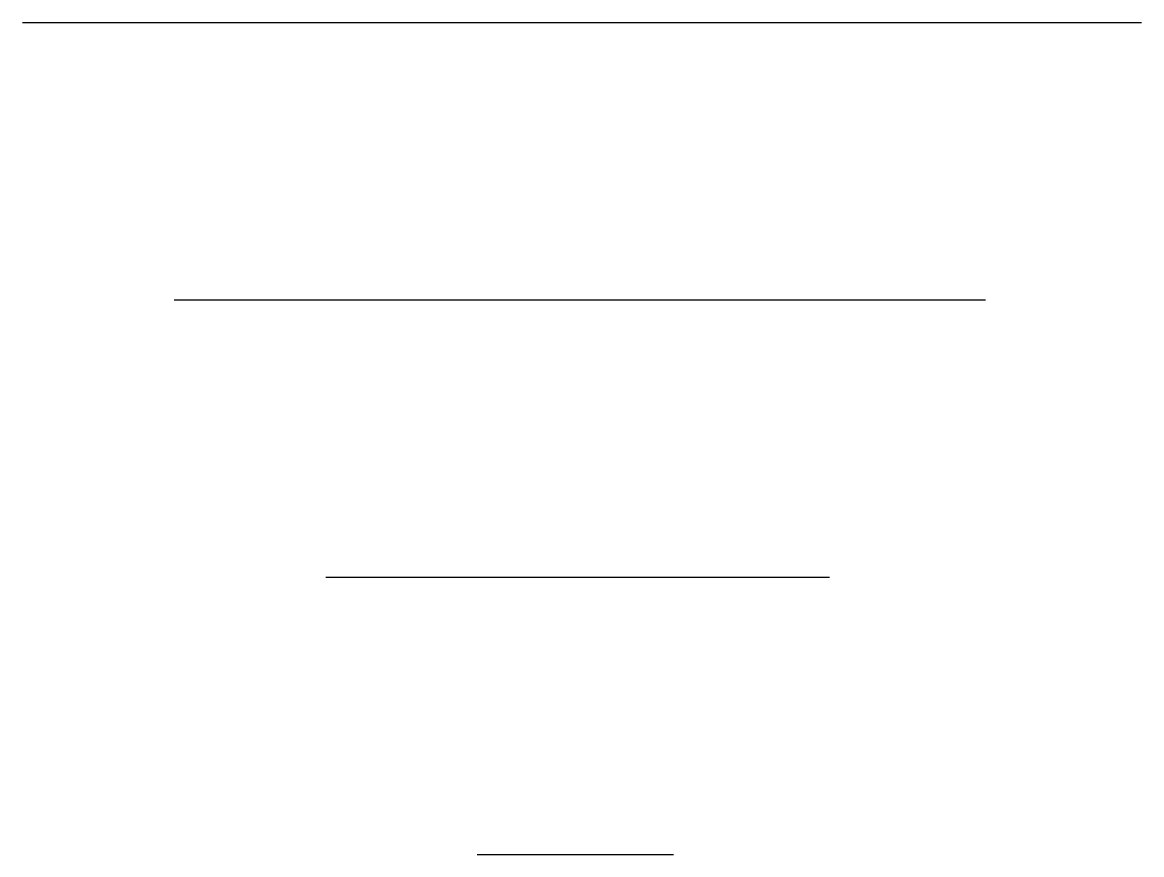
# Model space of a CAD drawing. Extents: x 828.9 to 839.1, y 613.4 to 621.1.
import ezdxf

# ---------------------------------------------------------------- set-up
doc = ezdxf.new("R2010")
doc.units = 0
doc.layers.add('EQ', color=7, linetype='CONTINUOUS')

msp = doc.modelspace()

# ---------------------------------------------------------------- linework, layer by layer
at = {"layer": 'EQ', "color": 0}
for p, q in [((828.863, 621.066), (839.11, 621.066)), ((830.252, 618.526), (837.681, 618.526)), ((831.64, 615.987), (836.252, 615.987)), ((833.028, 613.448), (834.824, 613.448))]:
    msp.add_line(p, q, dxfattribs=at)

doc.saveas('drawing.dxf')
